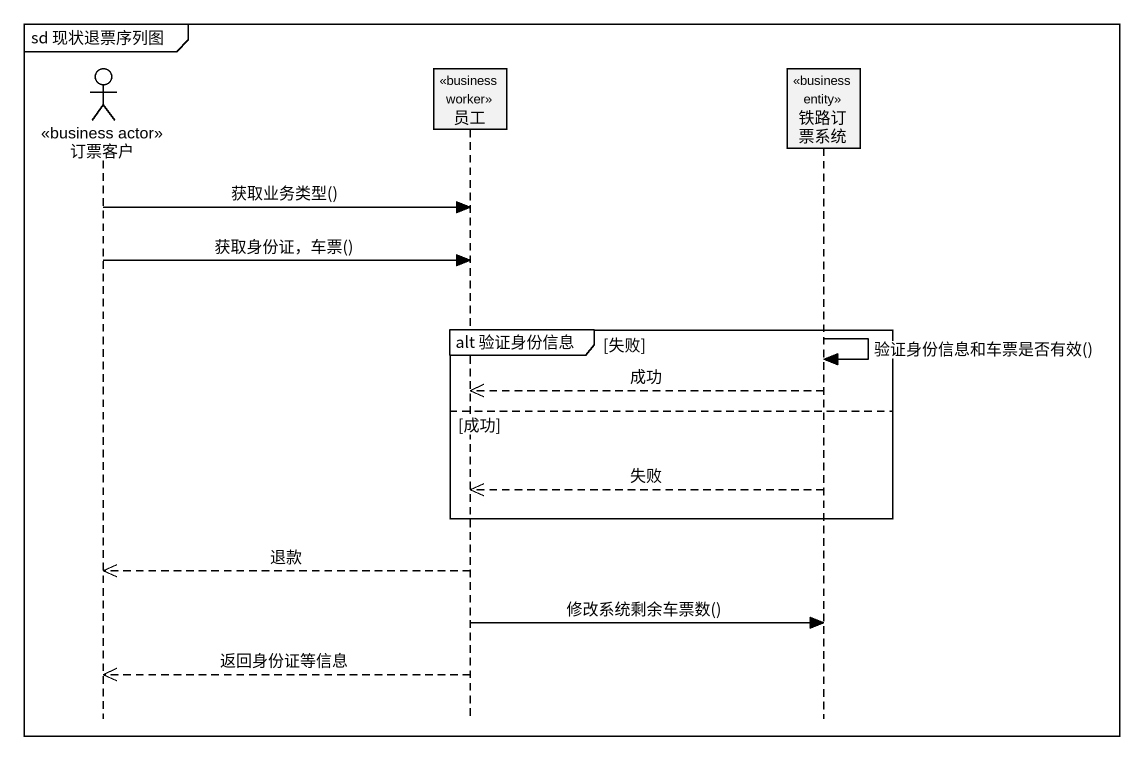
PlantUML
@startuml
mainframe sd 现状退票序列图
hide footbox
actor 订票客户 <<business actor>>
participant 员工 <<business worker>>
participant 铁路订票系统 <<business entity>>

订票客户 -> 员工 : 获取业务类型()
订票客户 -> 员工 : 获取身份证，车票()
group alt 验证身份信息 [失败]
  铁路订票系统 -> 铁路订票系统 : 验证身份信息和车票是否有效()
  铁路订票系统 -->> 员工 : 成功
else 成功
  铁路订票系统 -->> 员工 : 失败
end
员工 -->> 订票客户 : 退款
员工 -> 铁路订票系统 : 修改系统剩余车票数()
员工 -->> 订票客户 : 返回身份证等信息
@enduml
